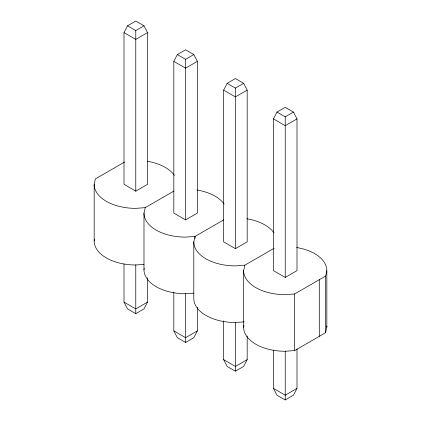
<?xml version="1.0" encoding="UTF-8"?>
<svg xmlns="http://www.w3.org/2000/svg" width="421" height="421" viewBox="0 0 421 421"><rect width="100%" height="100%" fill="white"/><g stroke="black" fill="none" stroke-linecap="round" stroke-linejoin="round"><path stroke-width="0.63" d="M143.966 264.362L135.773 264.983A41.605 24.023 0 0 1 94.167 240.965L94.167 184.34L95.409 178.883L124.632 162.011M94.167 240.965L94.578 239.144M193.786 293.121L185.593 293.747A41.605 24.023 0 0 1 143.982 269.724L143.982 213.105L145.229 207.642L174.036 191.013M143.982 269.724L144.261 268.514M244.238 321.839L235.407 322.507A41.605 24.023 0 0 1 193.802 298.489L193.802 241.87L195.049 236.407L223.856 219.778M296.647 247.532A41.605 24.023 0 0 1 326.833 270.629L326.833 327.249L325.591 332.711L294.684 350.551L285.228 351.272A41.605 24.023 0 0 1 243.622 327.249L243.622 270.629L244.864 265.172L274.087 248.301M243.622 327.249L244.038 325.428M325.591 332.711L325.591 276.092L326.833 270.629M124.006 32.601L127.537 25.807L135.773 21.05L144.008 25.807L147.539 32.601L147.539 184.34L135.773 191.134L124.006 184.34L124.006 32.601L135.773 39.395L147.539 32.601M173.82 61.361L177.352 54.567L185.593 49.815L193.828 54.567L197.36 61.361L197.36 213.105L185.593 219.899L173.82 213.105L173.82 61.361L185.593 68.16L197.36 61.361M223.64 90.126L227.172 83.332L235.407 78.574L243.648 83.332L247.18 90.126L247.18 241.87L235.407 248.664L223.64 241.87L223.64 90.126L235.407 96.919L247.18 90.126M147.539 277.781L147.539 302.11L144.008 308.909L135.773 313.661L127.537 308.909L124.006 302.11L124.006 263.978M273.461 118.89L276.992 112.091L285.228 107.339L293.463 112.091L296.994 118.89L296.994 270.629L285.228 277.423L273.461 270.629L273.461 118.89L285.228 125.684L296.994 118.89M197.36 307.204L197.36 330.874L193.828 337.668L185.593 342.426L177.352 337.668L173.82 330.874L173.82 292.079M247.18 335.969L247.18 359.639L243.648 366.433L235.407 371.185L227.172 366.433L223.64 359.639L223.64 320.844M296.994 348.946L296.994 388.399L293.463 395.193L285.228 399.95L276.992 395.193L273.461 388.399L273.461 350.261M127.537 25.807L135.773 30.565L144.008 25.807M177.352 54.567L185.593 59.324L193.828 54.567M227.172 83.332L235.407 88.089L243.648 83.332M276.992 112.091L285.228 116.849L293.463 112.091M147.539 302.11L135.773 308.909L124.006 302.11M197.36 330.874L185.593 337.668L173.82 330.874M243.622 270.629A41.605 24.023 0 0 0 285.228 294.653L294.684 293.932L325.591 276.092M247.18 359.639L235.407 366.433L223.64 359.639M296.994 388.399L285.228 395.193L273.461 388.399M145.229 207.642L135.773 208.363A41.605 24.023 0 0 1 94.167 184.34M244.864 265.172L235.407 265.888A41.605 24.023 0 0 1 193.802 241.87M319.297 279.723L319.297 336.342M294.684 293.932L294.684 350.551M285.228 116.849L285.228 277.423M285.228 351.14L285.228 399.95M235.407 88.089L235.407 248.664M235.407 322.375L235.407 371.185M195.049 238.36L195.049 236.407L185.593 237.128A41.605 24.023 0 0 1 143.982 213.105M185.593 59.324L185.593 219.899M185.593 293.616L185.593 342.426M135.773 30.565L135.773 191.134M135.773 264.851L135.773 313.661M147.192 161.243A41.605 24.023 0 0 1 174.399 175.415M326.78 326.001A41.605 24.023 0 0 1 326.833 327.249M197.007 190.008A41.605 24.023 0 0 1 224.219 204.18M246.827 218.767A41.605 24.023 0 0 1 274.039 232.939"/></g></svg>
